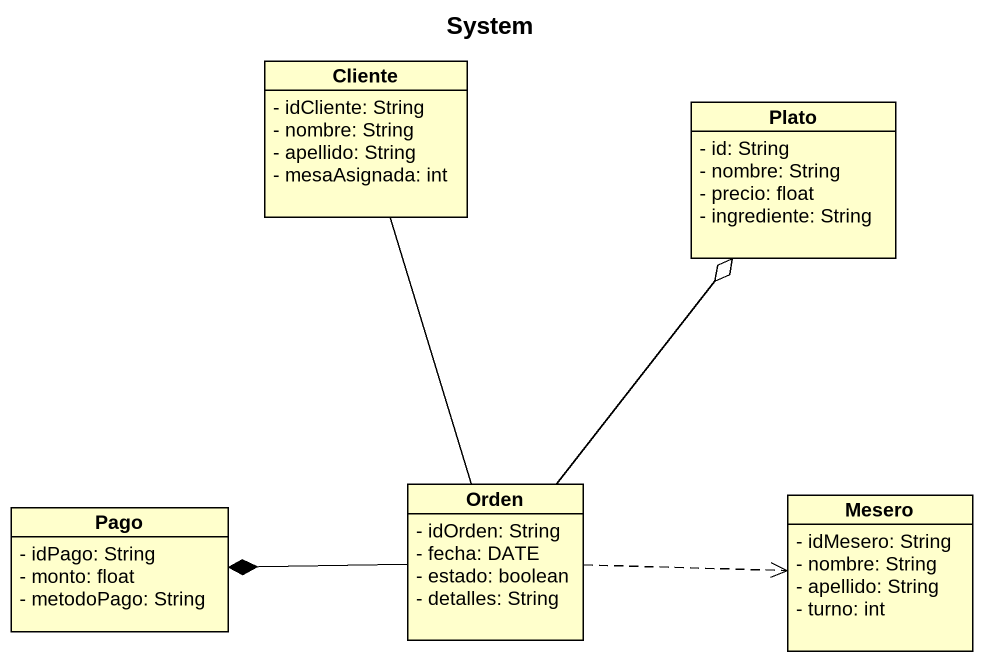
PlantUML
@startuml
title System
hide circle
hide empty members
skinparam classAttributeIconSize 0
class Cliente {
  - idCliente: String
  - nombre: String
  - apellido: String
  - mesaAsignada: int
}
class Plato {
  - id: String
  - nombre: String
  - precio: float
  - ingrediente: String
}
class Orden {
  - idOrden: String
  - fecha: DATE
  - estado: boolean
  - detalles: String
}
class Mesero {
  - idMesero: String
  - nombre: String
  - apellido: String
  - turno: int
}
class Pago {
  - idPago: String
  - monto: float
  - metodoPago: String
}
Cliente -- Orden
Orden -up-o Plato
Orden .right.> Mesero
Orden -left-* Pago
@enduml
